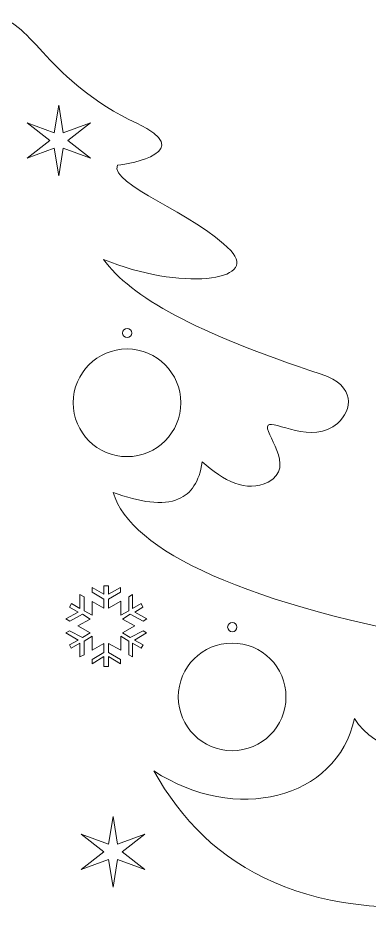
# Model space of a CAD drawing. Header units: centimetres. Extents: x -24 to 24, y -134 to 40.
# Drawn here: x -5.45 to 0.46, y 7.07 to 22.21 of the extents above; entities that cross this region are included whole.
import ezdxf

# ---------------------------------------------------------------- set-up
doc = ezdxf.new("R2010")
doc.units = ezdxf.units.CM
doc.header["$MEASUREMENT"] = 0
doc.layers.add('layer 1', color=7, linetype='Continuous')

msp = doc.modelspace()

# ---------------------------------------------------------------- linework, layer by layer
at = {"layer": 'layer 1', "lineweight": 9}
for points, knots in [([(-5.79997, 22.20737), (-6.38237, 22.15893), (-6.64048, 21.1432), (-8.14463, 20.44041), (-8.14463, 20.44041), (-9.14968, 19.97084), (-8.05652, 19.75778), (-7.81899, 19.73795), (-7.81899, 19.73795), (-7.67645, 19.42135), (-9.1271, 18.92837), (-9.71855, 18.30453), (-9.71855, 18.30453), (-10.20886, 17.78735), (-8.86566, 17.62553), (-7.5857, 18.15659), (-7.5857, 18.15659), (-8.04119, 17.52186), (-9.12914, 16.92507), (-11.23854, 16.22968), (-11.23854, 16.22968), (-11.8272, 16.03561), (-11.76094, 15.62707), (-11.50977, 15.40402), (-11.50977, 15.40402), (-11.09961, 15.03983), (-10.42615, 15.46586), (-10.34556, 15.37562), (-10.34556, 15.37562), (-10.24453, 15.26251), (-10.84292, 14.67138), (-10.34556, 14.41921), (-10.34556, 14.41921), (-9.98419, 14.23599), (-9.59481, 14.44504), (-9.24018, 14.75875), (-9.24018, 14.75875), (-9.19181, 14.42193), (-9.05268, 14.22628), (-8.84544, 14.13663), (-8.84544, 14.13663), (-8.57689, 14.02045), (-8.19388, 14.08224), (-7.74569, 14.24547), (-7.74569, 14.24547), (-8.03595, 13.26739), (-9.9564, 12.34992), (-13.59835, 11.71882), (-13.59835, 11.71882), (-14.02591, 11.64473), (-14.64463, 11.01031), (-13.47406, 10.05386), (-13.47406, 10.05386), (-13.05058, 9.70784), (-12.12459, 9.89828), (-11.79617, 10.45138), (-11.79617, 10.45138), (-11.49534, 9.08507), (-9.7867, 8.68106), (-8.43132, 9.57175), (-8.43132, 9.57175), (-9.33317, 7.94058), (-11.02556, 6.93193), (-14.10027, 7.39464), (-14.10027, 7.39464), (-15.19801, 7.55984), (-15.26475, 6.67139), (-15.27034, 6.31292), (-15.27034, 6.31292), (-15.29094, 4.99315), (-13.79079, 5.34208), (-13.70843, 4.99277), (-13.70843, 4.99277), (-13.61023, 4.57636), (-14.68564, 4.47726), (-13.72592, 3.63768), (-13.72592, 3.63768), (-13.19276, 3.17125), (-12.57013, 3.42688), (-11.52351, 3.70748), (-11.52351, 3.70748), (-11.00542, 2.51681), (-9.95134, 2.57675), (-8.61378, 3.2981), (-8.61378, 3.2981), (-9.97495, 1.34459), (-12.26889, 0.76146), (-15.37861, 0.48867), (-15.37861, 0.48867), (-16.99525, 0.34686), (-17.33911, -0.37356), (-16.98769, -1.12097), (-16.98769, -1.12097), (-16.65908, -1.81983), (-15.55815, -1.3083), (-15.21138, -1.93014), (-15.21138, -1.93014), (-14.98517, -2.33578), (-16.06267, -2.59369), (-15.33734, -3.34677), (-15.33734, -3.34677), (-14.99897, -3.6981), (-14.2184, -3.96704), (-12.68426, -3.35021), (-12.68426, -3.35021), (-11.84719, -4.68955), (-10.71504, -4.69222), (-9.36208, -3.69486), (-9.36208, -3.69486), (-8.59102, -4.4717), (-7.75063, -4.43035), (-6.82784, -3.41672), (-6.82784, -3.41672), (-6.82784, -3.41672), (-7.02414, -4.97889), (-7.02414, -4.97889), (-7.02414, -4.97889), (-7.02414, -4.97889), (-6.82784, -4.97889), (-6.82784, -4.97889), (-6.82784, -4.97889), (-6.82784, -4.97889), (-6.82784, -5.87037), (-6.82784, -5.87037), (-6.82784, -5.87037), (-6.82784, -5.87037), (-5.79997, -5.87037), (-5.79997, -5.87037), (-5.79997, -5.87037), (-5.79997, -5.87037), (-4.7721, -5.87037), (-4.7721, -5.87037), (-4.7721, -5.87037), (-4.7721, -5.87037), (-4.7721, -4.97889), (-4.7721, -4.97889), (-4.7721, -4.97889), (-4.7721, -4.97889), (-4.57581, -4.97889), (-4.57581, -4.97889), (-4.57581, -4.97889), (-4.57581, -4.97889), (-4.7721, -3.41672), (-4.7721, -3.41672), (-4.7721, -3.41672), (-3.84932, -4.43035), (-3.00893, -4.4717), (-2.23787, -3.69486), (-2.23787, -3.69486), (-0.8849, -4.69222), (0.24724, -4.68955), (1.08431, -3.35021), (1.08431, -3.35021), (2.61845, -3.96704), (3.39902, -3.6981), (3.73739, -3.34677), (3.73739, -3.34677), (4.46272, -2.59369), (3.38523, -2.33578), (3.61143, -1.93014), (3.61143, -1.93014), (3.95821, -1.3083), (5.05914, -1.81983), (5.38774, -1.12097), (5.38774, -1.12097), (5.73916, -0.37356), (5.3953, 0.34686), (3.77866, 0.48867), (3.77866, 0.48867), (0.66894, 0.76146), (-1.62499, 1.34459), (-2.98617, 3.2981), (-2.98617, 3.2981), (-1.64861, 2.57675), (-0.59453, 2.51681), (-0.07644, 3.70748), (-0.07644, 3.70748), (0.97018, 3.42688), (1.59281, 3.17125), (2.12597, 3.63768), (2.12597, 3.63768), (3.08569, 4.47726), (2.01028, 4.57636), (2.10848, 4.99277), (2.10848, 4.99277), (2.19084, 5.34208), (3.69099, 4.99315), (3.67039, 6.31292), (3.67039, 6.31292), (3.6648, 6.67139), (3.59806, 7.55984), (2.50032, 7.39464), (2.50032, 7.39464), (-0.57439, 6.93193), (-2.26677, 7.94058), (-3.16863, 9.57175), (-3.16863, 9.57175), (-1.81325, 8.68106), (-0.10461, 9.08507), (0.19622, 10.45138), (0.19622, 10.45138), (0.52465, 9.89828), (1.45063, 9.70784), (1.87412, 10.05386), (1.87412, 10.05386), (3.04468, 11.01031), (2.42596, 11.64473), (1.9984, 11.71882), (1.9984, 11.71882), (-1.64355, 12.34992), (-3.564, 13.26739), (-3.85426, 14.24547), (-3.85426, 14.24547), (-3.40606, 14.08224), (-3.02306, 14.02045), (-2.7545, 14.13663), (-2.7545, 14.13663), (-2.54726, 14.22628), (-2.40814, 14.42193), (-2.35977, 14.75875), (-2.35977, 14.75875), (-2.00514, 14.44504), (-1.61575, 14.23599), (-1.25439, 14.41921), (-1.25439, 14.41921), (-0.75703, 14.67138), (-1.35542, 15.26251), (-1.25439, 15.37562), (-1.25439, 15.37562), (-1.17379, 15.46586), (-0.50034, 15.03983), (-0.09018, 15.40402), (-0.09018, 15.40402), (0.16099, 15.62707), (0.22725, 16.03561), (-0.36141, 16.22968), (-0.36141, 16.22968), (-2.47081, 16.92507), (-3.55876, 17.52186), (-4.01425, 18.15659), (-4.01425, 18.15659), (-2.73428, 17.62553), (-1.39108, 17.78735), (-1.88139, 18.30453), (-1.88139, 18.30453), (-2.47285, 18.92837), (-3.9235, 19.42135), (-3.78095, 19.73795), (-3.78095, 19.73795), (-3.54343, 19.75778), (-2.45027, 19.97084), (-3.45532, 20.44041), (-3.45532, 20.44041), (-4.95947, 21.1432), (-5.21757, 22.15893), (-5.79997, 22.20737)], [0, 0, 0, 0, 0.01538462, 0.01538462, 0.01538462, 0.01538462, 0.03076923, 0.03076923, 0.03076923, 0.03076923, 0.04615385, 0.04615385, 0.04615385, 0.04615385, 0.06153846, 0.06153846, 0.06153846, 0.06153846, 0.07692308, 0.07692308, 0.07692308, 0.07692308, 0.09230769, 0.09230769, 0.09230769, 0.09230769, 0.10769231, 0.10769231, 0.10769231, 0.10769231, 0.12307692, 0.12307692, 0.12307692, 0.12307692, 0.13846154, 0.13846154, 0.13846154, 0.13846154, 0.15384615, 0.15384615, 0.15384615, 0.15384615, 0.16923077, 0.16923077, 0.16923077, 0.16923077, 0.18461538, 0.18461538, 0.18461538, 0.18461538, 0.2, 0.2, 0.2, 0.2, 0.21538462, 0.21538462, 0.21538462, 0.21538462, 0.23076923, 0.23076923, 0.23076923, 0.23076923, 0.24615385, 0.24615385, 0.24615385, 0.24615385, 0.26153846, 0.26153846, 0.26153846, 0.26153846, 0.27692308, 0.27692308, 0.27692308, 0.27692308, 0.29230769, 0.29230769, 0.29230769, 0.29230769, 0.30769231, 0.30769231, 0.30769231, 0.30769231, 0.32307692, 0.32307692, 0.32307692, 0.32307692, 0.33846154, 0.33846154, 0.33846154, 0.33846154, 0.35384615, 0.35384615, 0.35384615, 0.35384615, 0.36923077, 0.36923077, 0.36923077, 0.36923077, 0.38461538, 0.38461538, 0.38461538, 0.38461538, 0.4, 0.4, 0.4, 0.4, 0.41538462, 0.41538462, 0.41538462, 0.41538462, 0.43076923, 0.43076923, 0.43076923, 0.43076923, 0.44615385, 0.44615385, 0.44615385, 0.44615385, 0.46153846, 0.46153846, 0.46153846, 0.46153846, 0.47692308, 0.47692308, 0.47692308, 0.47692308, 0.49230769, 0.49230769, 0.49230769, 0.49230769, 0.50769231, 0.50769231, 0.50769231, 0.50769231, 0.52307692, 0.52307692, 0.52307692, 0.52307692, 0.53846154, 0.53846154, 0.53846154, 0.53846154, 0.55384615, 0.55384615, 0.55384615, 0.55384615, 0.56923077, 0.56923077, 0.56923077, 0.56923077, 0.58461538, 0.58461538, 0.58461538, 0.58461538, 0.6, 0.6, 0.6, 0.6, 0.61538462, 0.61538462, 0.61538462, 0.61538462, 0.63076923, 0.63076923, 0.63076923, 0.63076923, 0.64615385, 0.64615385, 0.64615385, 0.64615385, 0.66153846, 0.66153846, 0.66153846, 0.66153846, 0.67692308, 0.67692308, 0.67692308, 0.67692308, 0.69230769, 0.69230769, 0.69230769, 0.69230769, 0.70769231, 0.70769231, 0.70769231, 0.70769231, 0.72307692, 0.72307692, 0.72307692, 0.72307692, 0.73846154, 0.73846154, 0.73846154, 0.73846154, 0.75384615, 0.75384615, 0.75384615, 0.75384615, 0.76923077, 0.76923077, 0.76923077, 0.76923077, 0.78461538, 0.78461538, 0.78461538, 0.78461538, 0.8, 0.8, 0.8, 0.8, 0.81538462, 0.81538462, 0.81538462, 0.81538462, 0.83076923, 0.83076923, 0.83076923, 0.83076923, 0.84615385, 0.84615385, 0.84615385, 0.84615385, 0.86153846, 0.86153846, 0.86153846, 0.86153846, 0.87692308, 0.87692308, 0.87692308, 0.87692308, 0.89230769, 0.89230769, 0.89230769, 0.89230769, 0.90769231, 0.90769231, 0.90769231, 0.90769231, 0.92307692, 0.92307692, 0.92307692, 0.92307692, 0.93846154, 0.93846154, 0.93846154, 0.93846154, 0.95384615, 0.95384615, 0.95384615, 0.95384615, 0.96923077, 0.96923077, 0.96923077, 0.96923077, 1, 1, 1, 1]), ([(-4.76693, 20.74753), (-4.76693, 20.74753), (-4.69094, 20.28071), (-4.69094, 20.28071), (-4.69094, 20.28071), (-4.69094, 20.28071), (-4.23475, 20.4505), (-4.23475, 20.4505), (-4.23475, 20.4505), (-4.23475, 20.4505), (-4.61495, 20.15348), (-4.61495, 20.15348), (-4.61495, 20.15348), (-4.61495, 20.15348), (-4.23475, 19.85646), (-4.23475, 19.85646), (-4.23475, 19.85646), (-4.23475, 19.85646), (-4.69094, 20.02626), (-4.69094, 20.02626), (-4.69094, 20.02626), (-4.69094, 20.02626), (-4.76693, 19.55943), (-4.76693, 19.55943), (-4.76693, 19.55943), (-4.76693, 19.55943), (-4.84292, 20.02626), (-4.84292, 20.02626), (-4.84292, 20.02626), (-4.84292, 20.02626), (-5.29911, 19.85646), (-5.29911, 19.85646), (-5.29911, 19.85646), (-5.29911, 19.85646), (-4.9189, 20.15348), (-4.9189, 20.15348), (-4.9189, 20.15348), (-4.9189, 20.15348), (-5.29911, 20.4505), (-5.29911, 20.4505), (-5.29911, 20.4505), (-5.29911, 20.4505), (-4.84292, 20.28071), (-4.84292, 20.28071), (-4.84292, 20.28071), (-4.84292, 20.28071), (-4.76693, 20.74753), (-4.76693, 20.74753)], [0, 0, 0, 0, 0.07692308, 0.07692308, 0.07692308, 0.07692308, 0.15384615, 0.15384615, 0.15384615, 0.15384615, 0.23076923, 0.23076923, 0.23076923, 0.23076923, 0.30769231, 0.30769231, 0.30769231, 0.30769231, 0.38461538, 0.38461538, 0.38461538, 0.38461538, 0.46153846, 0.46153846, 0.46153846, 0.46153846, 0.53846154, 0.53846154, 0.53846154, 0.53846154, 0.61538462, 0.61538462, 0.61538462, 0.61538462, 0.69230769, 0.69230769, 0.69230769, 0.69230769, 0.76923077, 0.76923077, 0.76923077, 0.76923077, 0.84615385, 0.84615385, 0.84615385, 0.84615385, 1, 1, 1, 1]), ([(-3.61903, 16.99855), (-3.57628, 16.99855), (-3.54161, 16.96388), (-3.54161, 16.92113), (-3.54161, 16.92113), (-3.54161, 16.87839), (-3.57628, 16.84371), (-3.61903, 16.84371), (-3.61903, 16.84371), (-3.66178, 16.84371), (-3.69645, 16.87839), (-3.69645, 16.92113), (-3.69645, 16.92113), (-3.69645, 16.96388), (-3.66178, 16.99855), (-3.61903, 16.99855)], [0, 0, 0, 0, 0.2, 0.2, 0.2, 0.2, 0.4, 0.4, 0.4, 0.4, 0.6, 0.6, 0.6, 0.6, 1, 1, 1, 1]), ([(-3.62123, 16.65319), (-3.12239, 16.65319), (-2.718, 16.2488), (-2.718, 15.74996), (-2.718, 15.74996), (-2.718, 15.25112), (-3.12239, 14.84673), (-3.62123, 14.84673), (-3.62123, 14.84673), (-4.12006, 14.84673), (-4.52445, 15.25112), (-4.52445, 15.74996), (-4.52445, 15.74996), (-4.52445, 16.2488), (-4.12006, 16.65319), (-3.62123, 16.65319)], [0, 0, 0, 0, 0.2, 0.2, 0.2, 0.2, 0.4, 0.4, 0.4, 0.4, 0.6, 0.6, 0.6, 0.6, 1, 1, 1, 1]), ([(-4.00841, 12.67919), (-4.00841, 12.67919), (-4.00841, 12.53761), (-4.00841, 12.53761), (-4.00841, 12.53761), (-4.00841, 12.53761), (-4.20724, 12.64806), (-4.20724, 12.64806), (-4.20724, 12.64806), (-4.20724, 12.64806), (-4.20724, 12.57125), (-4.20724, 12.57125), (-4.20724, 12.57125), (-4.20724, 12.57125), (-4.00841, 12.45195), (-4.00841, 12.45195), (-4.00841, 12.45195), (-4.00841, 12.45195), (-4.00841, 12.30299), (-4.00841, 12.30299), (-4.00841, 12.30299), (-4.00841, 12.30299), (-4.20724, 12.41787), (-4.20724, 12.41787), (-4.20724, 12.41787), (-4.20724, 12.41787), (-4.20724, 12.18359), (-4.20724, 12.18359), (-4.20724, 12.18359), (-4.20724, 12.18359), (-4.3391, 12.2605), (-4.3391, 12.2605), (-4.3391, 12.2605), (-4.3391, 12.2605), (-4.3391, 12.49444), (-4.3391, 12.49444), (-4.3391, 12.49444), (-4.3391, 12.49444), (-4.4105, 12.53338), (-4.4105, 12.53338), (-4.4105, 12.53338), (-4.4105, 12.53338), (-4.4105, 12.29814), (-4.4105, 12.29814), (-4.4105, 12.29814), (-4.4105, 12.29814), (-4.55135, 12.38266), (-4.55135, 12.38266), (-4.55135, 12.38266), (-4.55135, 12.38266), (-4.58693, 12.3212), (-4.58693, 12.3212), (-4.58693, 12.3212), (-4.58693, 12.3212), (-4.44163, 12.23682), (-4.44163, 12.23682), (-4.44163, 12.23682), (-4.44163, 12.23682), (-4.6452, 12.12177), (-4.6452, 12.12177), (-4.6452, 12.12177), (-4.6452, 12.12177), (-4.58226, 12.084), (-4.58226, 12.084), (-4.58226, 12.084), (-4.58226, 12.084), (-4.37003, 12.20338), (-4.37003, 12.20338), (-4.37003, 12.20338), (-4.37003, 12.20338), (-4.2389, 12.12142), (-4.2389, 12.12142), (-4.2389, 12.12142), (-4.2389, 12.12142), (-4.44573, 12.00701), (-4.44573, 12.00701), (-4.44573, 12.00701), (-4.44573, 12.00701), (-4.23858, 11.88799), (-4.23858, 11.88799), (-4.23858, 11.88799), (-4.23858, 11.88799), (-4.36996, 11.81137), (-4.36996, 11.81137), (-4.36996, 11.81137), (-4.36996, 11.81137), (-4.5865, 11.92184), (-4.5865, 11.92184), (-4.5865, 11.92184), (-4.5865, 11.92184), (-4.64523, 11.88783), (-4.64523, 11.88783), (-4.64523, 11.88783), (-4.64523, 11.88783), (-4.44145, 11.76823), (-4.44145, 11.76823), (-4.44145, 11.76823), (-4.44145, 11.76823), (-4.58698, 11.68844), (-4.58698, 11.68844), (-4.58698, 11.68844), (-4.58698, 11.68844), (-4.55548, 11.63174), (-4.55548, 11.63174), (-4.55548, 11.63174), (-4.55548, 11.63174), (-4.4105, 11.71592), (-4.4105, 11.71592), (-4.4105, 11.71592), (-4.4105, 11.71592), (-4.4105, 11.48462), (-4.4105, 11.48462), (-4.4105, 11.48462), (-4.4105, 11.48462), (-4.3391, 11.52032), (-4.3391, 11.52032), (-4.3391, 11.52032), (-4.3391, 11.52032), (-4.3391, 11.74925), (-4.3391, 11.74925), (-4.3391, 11.74925), (-4.3391, 11.74925), (-4.20724, 11.83166), (-4.20724, 11.83166), (-4.20724, 11.83166), (-4.20724, 11.83166), (-4.20724, 11.60055), (-4.20724, 11.60055), (-4.20724, 11.60055), (-4.20724, 11.60055), (-4.00841, 11.71102), (-4.00841, 11.71102), (-4.00841, 11.71102), (-4.00841, 11.71102), (-4.00841, 11.55792), (-4.00841, 11.55792), (-4.00841, 11.55792), (-4.00841, 11.55792), (-4.20724, 11.44304), (-4.20724, 11.44304), (-4.20724, 11.44304), (-4.20724, 11.44304), (-4.20724, 11.37165), (-4.20724, 11.37165), (-4.20724, 11.37165), (-4.20724, 11.37165), (-4.00841, 11.49094), (-4.00841, 11.49094), (-4.00841, 11.49094), (-4.00841, 11.49094), (-4.00841, 11.32641), (-4.00841, 11.32641), (-4.00841, 11.32641), (-4.00841, 11.32641), (-3.93259, 11.32641), (-3.93259, 11.32641), (-3.93259, 11.32641), (-3.93259, 11.32641), (-3.93259, 11.49068), (-3.93259, 11.49068), (-3.93259, 11.49068), (-3.93259, 11.49068), (-3.72934, 11.37139), (-3.72934, 11.37139), (-3.72934, 11.37139), (-3.72934, 11.37139), (-3.72934, 11.44297), (-3.72934, 11.44297), (-3.72934, 11.44297), (-3.72934, 11.44297), (-3.93259, 11.55784), (-3.93259, 11.55784), (-3.93259, 11.55784), (-3.93259, 11.55784), (-3.93259, 11.71057), (-3.93259, 11.71057), (-3.93259, 11.71057), (-3.93259, 11.71057), (-3.72493, 11.6001), (-3.72493, 11.6001), (-3.72493, 11.6001), (-3.72493, 11.6001), (-3.72493, 11.83166), (-3.72493, 11.83166), (-3.72493, 11.83166), (-3.72493, 11.83166), (-3.59307, 11.74925), (-3.59307, 11.74925), (-3.59307, 11.74925), (-3.59307, 11.74925), (-3.59307, 11.51997), (-3.59307, 11.51997), (-3.59307, 11.51997), (-3.59307, 11.51997), (-3.5305, 11.48556), (-3.5305, 11.48556), (-3.5305, 11.48556), (-3.5305, 11.48556), (-3.5305, 11.71557), (-3.5305, 11.71557), (-3.5305, 11.71557), (-3.5305, 11.71557), (-3.38119, 11.63157), (-3.38119, 11.63157), (-3.38119, 11.63157), (-3.38119, 11.63157), (-3.3496, 11.68844), (-3.3496, 11.68844), (-3.3496, 11.68844), (-3.3496, 11.68844), (-3.49493, 11.76812), (-3.49493, 11.76812), (-3.49493, 11.76812), (-3.49493, 11.76812), (-3.29507, 11.88801), (-3.29507, 11.88801), (-3.29507, 11.88801), (-3.29507, 11.88801), (-3.35027, 11.92175), (-3.35027, 11.92175), (-3.35027, 11.92175), (-3.35027, 11.92175), (-3.56662, 11.81137), (-3.56662, 11.81137), (-3.56662, 11.81137), (-3.56662, 11.81137), (-3.69801, 11.88799), (-3.69801, 11.88799), (-3.69801, 11.88799), (-3.69801, 11.88799), (-3.49085, 12.00701), (-3.49085, 12.00701), (-3.49085, 12.00701), (-3.49085, 12.00701), (-3.69769, 12.12142), (-3.69769, 12.12142), (-3.69769, 12.12142), (-3.69769, 12.12142), (-3.56662, 12.20334), (-3.56662, 12.20334), (-3.56662, 12.20334), (-3.56662, 12.20334), (-3.34997, 12.08396), (-3.34997, 12.08396), (-3.34997, 12.08396), (-3.34997, 12.08396), (-3.28697, 12.12177), (-3.28697, 12.12177), (-3.28697, 12.12177), (-3.28697, 12.12177), (-3.48988, 12.23646), (-3.48988, 12.23646), (-3.48988, 12.23646), (-3.48988, 12.23646), (-3.35346, 12.32113), (-3.35346, 12.32113), (-3.35346, 12.32113), (-3.35346, 12.32113), (-3.38578, 12.38255), (-3.38578, 12.38255), (-3.38578, 12.38255), (-3.38578, 12.38255), (-3.5305, 12.29852), (-3.5305, 12.29852), (-3.5305, 12.29852), (-3.5305, 12.29852), (-3.5305, 12.53232), (-3.5305, 12.53232), (-3.5305, 12.53232), (-3.5305, 12.53232), (-3.59307, 12.4948), (-3.59307, 12.4948), (-3.59307, 12.4948), (-3.59307, 12.4948), (-3.59307, 12.2605), (-3.59307, 12.2605), (-3.59307, 12.2605), (-3.59307, 12.2605), (-3.72493, 12.18359), (-3.72493, 12.18359), (-3.72493, 12.18359), (-3.72493, 12.18359), (-3.72493, 12.41835), (-3.72493, 12.41835), (-3.72493, 12.41835), (-3.72493, 12.41835), (-3.93259, 12.30347), (-3.93259, 12.30347), (-3.93259, 12.30347), (-3.93259, 12.30347), (-3.93259, 12.45204), (-3.93259, 12.45204), (-3.93259, 12.45204), (-3.93259, 12.45204), (-3.72934, 12.57134), (-3.72934, 12.57134), (-3.72934, 12.57134), (-3.72934, 12.57134), (-3.72934, 12.64828), (-3.72934, 12.64828), (-3.72934, 12.64828), (-3.72934, 12.64828), (-3.93259, 12.53783), (-3.93259, 12.53783), (-3.93259, 12.53783), (-3.93259, 12.53783), (-3.93259, 12.67919), (-3.93259, 12.67919), (-3.93259, 12.67919), (-3.93259, 12.67919), (-4.00841, 12.67919), (-4.00841, 12.67919)], [0, 0, 0, 0, 0.01265823, 0.01265823, 0.01265823, 0.01265823, 0.02531646, 0.02531646, 0.02531646, 0.02531646, 0.03797468, 0.03797468, 0.03797468, 0.03797468, 0.05063291, 0.05063291, 0.05063291, 0.05063291, 0.06329114, 0.06329114, 0.06329114, 0.06329114, 0.07594937, 0.07594937, 0.07594937, 0.07594937, 0.08860759, 0.08860759, 0.08860759, 0.08860759, 0.10126582, 0.10126582, 0.10126582, 0.10126582, 0.11392405, 0.11392405, 0.11392405, 0.11392405, 0.12658228, 0.12658228, 0.12658228, 0.12658228, 0.13924051, 0.13924051, 0.13924051, 0.13924051, 0.15189873, 0.15189873, 0.15189873, 0.15189873, 0.16455696, 0.16455696, 0.16455696, 0.16455696, 0.17721519, 0.17721519, 0.17721519, 0.17721519, 0.18987342, 0.18987342, 0.18987342, 0.18987342, 0.20253165, 0.20253165, 0.20253165, 0.20253165, 0.21518987, 0.21518987, 0.21518987, 0.21518987, 0.2278481, 0.2278481, 0.2278481, 0.2278481, 0.24050633, 0.24050633, 0.24050633, 0.24050633, 0.25316456, 0.25316456, 0.25316456, 0.25316456, 0.26582278, 0.26582278, 0.26582278, 0.26582278, 0.27848101, 0.27848101, 0.27848101, 0.27848101, 0.29113924, 0.29113924, 0.29113924, 0.29113924, 0.30379747, 0.30379747, 0.30379747, 0.30379747, 0.3164557, 0.3164557, 0.3164557, 0.3164557, 0.32911392, 0.32911392, 0.32911392, 0.32911392, 0.34177215, 0.34177215, 0.34177215, 0.34177215, 0.35443038, 0.35443038, 0.35443038, 0.35443038, 0.36708861, 0.36708861, 0.36708861, 0.36708861, 0.37974684, 0.37974684, 0.37974684, 0.37974684, 0.39240506, 0.39240506, 0.39240506, 0.39240506, 0.40506329, 0.40506329, 0.40506329, 0.40506329, 0.41772152, 0.41772152, 0.41772152, 0.41772152, 0.43037975, 0.43037975, 0.43037975, 0.43037975, 0.44303797, 0.44303797, 0.44303797, 0.44303797, 0.4556962, 0.4556962, 0.4556962, 0.4556962, 0.46835443, 0.46835443, 0.46835443, 0.46835443, 0.48101266, 0.48101266, 0.48101266, 0.48101266, 0.49367089, 0.49367089, 0.49367089, 0.49367089, 0.50632911, 0.50632911, 0.50632911, 0.50632911, 0.51898734, 0.51898734, 0.51898734, 0.51898734, 0.53164557, 0.53164557, 0.53164557, 0.53164557, 0.5443038, 0.5443038, 0.5443038, 0.5443038, 0.55696203, 0.55696203, 0.55696203, 0.55696203, 0.56962025, 0.56962025, 0.56962025, 0.56962025, 0.58227848, 0.58227848, 0.58227848, 0.58227848, 0.59493671, 0.59493671, 0.59493671, 0.59493671, 0.60759494, 0.60759494, 0.60759494, 0.60759494, 0.62025316, 0.62025316, 0.62025316, 0.62025316, 0.63291139, 0.63291139, 0.63291139, 0.63291139, 0.64556962, 0.64556962, 0.64556962, 0.64556962, 0.65822785, 0.65822785, 0.65822785, 0.65822785, 0.67088608, 0.67088608, 0.67088608, 0.67088608, 0.6835443, 0.6835443, 0.6835443, 0.6835443, 0.69620253, 0.69620253, 0.69620253, 0.69620253, 0.70886076, 0.70886076, 0.70886076, 0.70886076, 0.72151899, 0.72151899, 0.72151899, 0.72151899, 0.73417722, 0.73417722, 0.73417722, 0.73417722, 0.74683544, 0.74683544, 0.74683544, 0.74683544, 0.75949367, 0.75949367, 0.75949367, 0.75949367, 0.7721519, 0.7721519, 0.7721519, 0.7721519, 0.78481013, 0.78481013, 0.78481013, 0.78481013, 0.79746835, 0.79746835, 0.79746835, 0.79746835, 0.81012658, 0.81012658, 0.81012658, 0.81012658, 0.82278481, 0.82278481, 0.82278481, 0.82278481, 0.83544304, 0.83544304, 0.83544304, 0.83544304, 0.84810127, 0.84810127, 0.84810127, 0.84810127, 0.86075949, 0.86075949, 0.86075949, 0.86075949, 0.87341772, 0.87341772, 0.87341772, 0.87341772, 0.88607595, 0.88607595, 0.88607595, 0.88607595, 0.89873418, 0.89873418, 0.89873418, 0.89873418, 0.91139241, 0.91139241, 0.91139241, 0.91139241, 0.92405063, 0.92405063, 0.92405063, 0.92405063, 0.93670886, 0.93670886, 0.93670886, 0.93670886, 0.94936709, 0.94936709, 0.94936709, 0.94936709, 0.96202532, 0.96202532, 0.96202532, 0.96202532, 0.97468354, 0.97468354, 0.97468354, 0.97468354, 1, 1, 1, 1]), ([(-1.85515, 12.06335), (-1.8124, 12.06335), (-1.77773, 12.02868), (-1.77773, 11.98593), (-1.77773, 11.98593), (-1.77773, 11.94319), (-1.8124, 11.90852), (-1.85515, 11.90852), (-1.85515, 11.90852), (-1.8979, 11.90852), (-1.93257, 11.94319), (-1.93257, 11.98593), (-1.93257, 11.98593), (-1.93257, 12.02868), (-1.8979, 12.06335), (-1.85515, 12.06335)], [0, 0, 0, 0, 0.2, 0.2, 0.2, 0.2, 0.4, 0.4, 0.4, 0.4, 0.6, 0.6, 0.6, 0.6, 1, 1, 1, 1]), ([(-1.85734, 11.71799), (-1.3585, 11.71799), (-0.95412, 11.3136), (-0.95412, 10.81476), (-0.95412, 10.81476), (-0.95412, 10.31592), (-1.3585, 9.91153), (-1.85734, 9.91153), (-1.85734, 9.91153), (-2.35618, 9.91153), (-2.76057, 10.31592), (-2.76057, 10.81476), (-2.76057, 10.81476), (-2.76057, 11.3136), (-2.35618, 11.71799), (-1.85734, 11.71799)], [0, 0, 0, 0, 0.2, 0.2, 0.2, 0.2, 0.4, 0.4, 0.4, 0.4, 0.6, 0.6, 0.6, 0.6, 1, 1, 1, 1]), ([(-3.85617, 8.80793), (-3.85617, 8.80793), (-3.78018, 8.34111), (-3.78018, 8.34111), (-3.78018, 8.34111), (-3.78018, 8.34111), (-3.32399, 8.5109), (-3.32399, 8.5109), (-3.32399, 8.5109), (-3.32399, 8.5109), (-3.70419, 8.21388), (-3.70419, 8.21388), (-3.70419, 8.21388), (-3.70419, 8.21388), (-3.32399, 7.91686), (-3.32399, 7.91686), (-3.32399, 7.91686), (-3.32399, 7.91686), (-3.78018, 8.08666), (-3.78018, 8.08666), (-3.78018, 8.08666), (-3.78018, 8.08666), (-3.85617, 7.61983), (-3.85617, 7.61983), (-3.85617, 7.61983), (-3.85617, 7.61983), (-3.93215, 8.08666), (-3.93215, 8.08666), (-3.93215, 8.08666), (-3.93215, 8.08666), (-4.38835, 7.91686), (-4.38835, 7.91686), (-4.38835, 7.91686), (-4.38835, 7.91686), (-4.00814, 8.21388), (-4.00814, 8.21388), (-4.00814, 8.21388), (-4.00814, 8.21388), (-4.38835, 8.5109), (-4.38835, 8.5109), (-4.38835, 8.5109), (-4.38835, 8.5109), (-3.93215, 8.34111), (-3.93215, 8.34111), (-3.93215, 8.34111), (-3.93215, 8.34111), (-3.85617, 8.80793), (-3.85617, 8.80793)], [0, 0, 0, 0, 0.07692308, 0.07692308, 0.07692308, 0.07692308, 0.15384615, 0.15384615, 0.15384615, 0.15384615, 0.23076923, 0.23076923, 0.23076923, 0.23076923, 0.30769231, 0.30769231, 0.30769231, 0.30769231, 0.38461538, 0.38461538, 0.38461538, 0.38461538, 0.46153846, 0.46153846, 0.46153846, 0.46153846, 0.53846154, 0.53846154, 0.53846154, 0.53846154, 0.61538462, 0.61538462, 0.61538462, 0.61538462, 0.69230769, 0.69230769, 0.69230769, 0.69230769, 0.76923077, 0.76923077, 0.76923077, 0.76923077, 0.84615385, 0.84615385, 0.84615385, 0.84615385, 1, 1, 1, 1])]:
    msp.add_open_spline(points, degree=3, knots=knots, dxfattribs=at)

doc.saveas('drawing.dxf')
